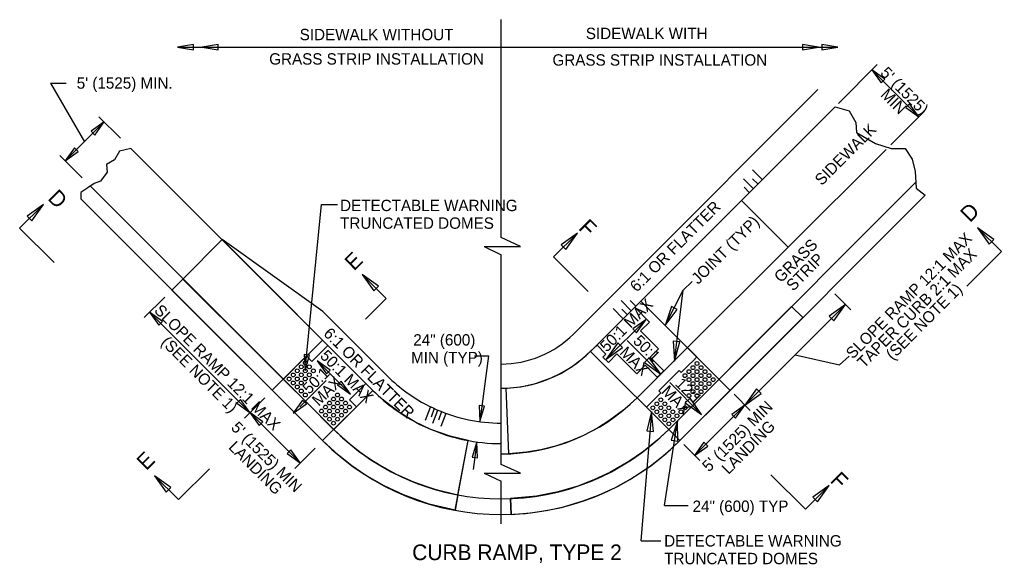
# Model space of a CAD drawing. Extents: x 1.1 to 17, y 0.2 to 10.1.
# Drawn here: x 1.22 to 8.99, y 5.56 to 9.87 of the extents above; entities that cross this region are included whole.
import ezdxf

# ---------------------------------------------------------------- set-up
doc = ezdxf.new("R2010")
doc.units = 0
for name, color, linetype in [('SD_P_Dimension Lines', 7, 'Continuous'), ('SD_P_Dimension Text', 7, 'Continuous'), ('SD_P_Prop Hidden Lines', 7, 'Continuous'), ('SD_P_Prop Object Lines', 7, 'Continuous'), ('SD_P_Shading', 7, 'Continuous'), ('SD_P_Subtitles', 7, 'Continuous'), ('SD_X_Exist Object Lines', 7, 'Continuous')]:
    doc.layers.add(name, color=color, linetype=linetype)

msp = doc.modelspace()

# ---------------------------------------------------------------- linework, layer by layer
at = {"layer": 'SD_P_Dimension Lines'}
for p, q in [((5.0271, 8.145), (5.0271, 9.87)), ((2.5921, 9.674), (2.4671, 9.653)), ((2.4671, 9.653), (7.6901, 9.653)), ((2.4671, 9.653), (2.5921, 9.632)), ((2.5921, 9.632), (2.5921, 9.674)), ((2.7871, 9.674), (2.6621, 9.653)), ((2.6633, 9.6532), (2.6621, 9.653)), ((2.6621, 9.653), (2.7871, 9.632)), ((2.6621, 9.653), (2.6633, 9.6528)), ((2.6633, 9.6528), (2.6633, 9.6532)), ((2.7871, 9.632), (2.7871, 9.674)), ((7.5371, 9.653), (7.4121, 9.674)), ((7.4121, 9.674), (7.4121, 9.632)), ((7.4121, 9.632), (7.5371, 9.653)), ((7.5371, 9.653), (7.5358, 9.6532)), ((7.5358, 9.6532), (7.5358, 9.6528)), ((7.5358, 9.6528), (7.5371, 9.653)), ((7.6901, 9.653), (7.5651, 9.674)), ((7.5651, 9.674), (7.5651, 9.632)), ((7.5651, 9.632), (7.6901, 9.653)), ((7.6961, 9.207), (8.0024, 9.5143)), ((7.9601, 9.472), (8.3318, 9.1014)), ((8.0634, 9.3986), (7.9601, 9.472)), ((7.9601, 9.472), (8.0338, 9.3689)), ((1.4601, 9.367), (1.7291, 8.903)), ((1.4601, 9.367), (1.5851, 9.367)), ((8.0338, 9.3689), (8.0634, 9.3986)), ((8.2583, 9.2044), (8.2287, 9.1746)), ((8.2287, 9.1746), (8.332, 9.1013)), ((8.332, 9.1013), (8.2583, 9.2044)), ((2.0141, 8.932), (1.8431, 9.102)), ((8.1114, 8.8803), (8.3745, 9.1434)), ((1.5781, 8.752), (1.8861, 9.06)), ((1.8861, 9.06), (1.7828, 8.9864)), ((1.8125, 8.9567), (1.8861, 9.06)), ((1.7828, 8.9864), (1.8125, 8.9567)), ((1.7121, 8.618), (1.5351, 8.794)), ((1.6516, 8.8552), (1.5781, 8.752)), ((1.5781, 8.752), (1.6813, 8.8255)), ((1.6813, 8.8255), (1.6516, 8.8552)), ((1.2171, 8.22), (1.4051, 8.408)), ((1.4051, 8.408), (1.276, 8.3161)), ((1.3131, 8.2789), (1.4051, 8.408)), ((3.4817, 7.1513), (3.6061, 8.406)), ((3.6061, 8.406), (3.7321, 8.406)), ((1.276, 8.3161), (1.3131, 8.2789)), ((1.4901, 7.947), (1.2171, 8.22)), ((5.4421, 7.993), (5.6301, 8.181)), ((5.6301, 8.181), (5.501, 8.0891)), ((5.5381, 8.0519), (5.6301, 8.181)), ((8.9851, 8.034), (8.7971, 8.222)), ((8.9261, 8.1301), (8.7971, 8.222)), ((8.7971, 8.222), (8.889, 8.0929)), ((5.1791, 8.076), (5.0271, 8.145)), ((5.501, 8.0891), (5.5381, 8.0519)), ((8.889, 8.0929), (8.9261, 8.1301)), ((4.8931, 8.076), (5.0271, 8.01)), ((4.8931, 8.076), (5.1791, 8.076)), ((5.0271, 6.351), (5.0271, 8.01)), ((8.7121, 7.761), (8.9851, 8.034)), ((5.7151, 7.72), (5.4421, 7.993)), ((4.1161, 7.663), (3.9281, 7.852)), ((4.0569, 7.7597), (3.9281, 7.852)), ((3.9281, 7.852), (4.0196, 7.7227)), ((6.4686, 7.7286), (6.5376, 7.7979)), ((4.0196, 7.7227), (4.0569, 7.7597)), ((6.325, 7.4497), (6.4686, 7.7286)), ((6.3982, 7.1684), (6.4686, 7.7286)), ((7.7945, 7.5736), (7.6681, 7.7)), ((2.2029, 7.5141), (2.3649, 7.6751)), ((3.9531, 7.5), (4.1161, 7.663)), ((6.956, 6.82), (7.752, 7.616)), ((7.752, 7.616), (7.6233, 7.5237)), ((7.6605, 7.4867), (7.752, 7.616)), ((3.0391, 6.761), (2.2445, 7.5555)), ((2.3478, 7.482), (2.2445, 7.5555)), ((2.2445, 7.5555), (2.3181, 7.4523)), ((6.3744, 7.6002), (6.3251, 7.4497)), ((6.3251, 7.4497), (6.4209, 7.5759)), ((6.4209, 7.5759), (6.3744, 7.6002)), ((2.3181, 7.4523), (2.3478, 7.482)), ((6.1719, 7.4956), (5.8593, 7.183)), ((6.1718, 7.4957), (6.0686, 7.4222)), ((6.0983, 7.3925), (6.1718, 7.4957)), ((7.6233, 7.5237), (7.6605, 7.4867)), ((6.0686, 7.4222), (6.0983, 7.3925)), ((5.9508, 7.3125), (5.8593, 7.1831)), ((5.988, 7.2755), (5.9508, 7.3125)), ((6.29, 7.065), (6.0232, 7.3318)), ((6.3886, 7.3266), (6.3983, 7.1684)), ((6.4409, 7.3211), (6.3886, 7.3266)), ((6.3983, 7.1684), (6.4409, 7.3211)), ((5.8593, 7.1831), (5.988, 7.2755)), ((3.4684, 7.2205), (3.4761, 7.094)), ((3.5102, 7.2161), (3.4684, 7.2205)), ((3.4761, 7.094), (3.5102, 7.2161)), ((3.8355, 6.9058), (3.5721, 7.1692)), ((3.6754, 7.0956), (3.5721, 7.1692)), ((3.5721, 7.1692), (3.6457, 7.0659)), ((4.8151, 7.209), (4.9281, 7.209)), ((4.9281, 7.209), (4.8581, 6.689)), ((6.198, 7.1939), (6.1608, 7.1568)), ((6.1608, 7.1568), (6.2899, 7.0648)), ((6.2899, 7.0648), (6.198, 7.1939)), ((7.354, 7.218), (7.7054, 7.1384)), ((7.7054, 7.1384), (7.7797, 7.2059)), ((3.6457, 7.0659), (3.6754, 7.0956)), ((3.4331, 6.806), (3.6438, 7.0155)), ((3.762, 7.009), (3.7323, 6.9793)), ((3.8355, 6.9058), (3.762, 7.009)), ((6.6135, 6.7452), (6.3606, 6.9981)), ((3.7323, 6.9793), (3.8355, 6.9058)), ((7.0475, 6.9494), (6.956, 6.82)), ((7.0848, 6.9124), (7.0475, 6.9494)), ((2.9655, 6.8642), (2.9358, 6.8345)), ((3.0391, 6.761), (2.9655, 6.8642)), ((2.9951, 6.717), (3.1571, 6.878)), ((3.4563, 6.8588), (3.3824, 6.7558)), ((3.4859, 6.829), (3.4563, 6.8588)), ((6.5215, 6.8741), (6.4844, 6.837)), ((6.4844, 6.837), (6.6134, 6.745)), ((6.6134, 6.745), (6.5215, 6.8741)), ((6.9985, 6.7776), (6.8711, 6.905)), ((6.956, 6.82), (7.0848, 6.9124)), ((2.9358, 6.8345), (3.0391, 6.761)), ((3.4371, 6.363), (3.0391, 6.761)), ((3.1423, 6.6874), (3.0391, 6.761)), ((3.0391, 6.761), (3.1126, 6.6577)), ((3.3824, 6.7558), (3.4859, 6.829)), ((4.8539, 6.8157), (4.8581, 6.689)), ((4.8956, 6.8101), (4.8539, 6.8157)), ((4.8581, 6.689), (4.8956, 6.8101)), ((6.1337, 5.7468), (6.2184, 6.7623)), ((6.2179, 6.769), (6.1794, 6.6153)), ((6.2317, 6.6112), (6.2179, 6.769)), ((6.956, 6.82), (6.558, 6.422)), ((6.956, 6.82), (6.8528, 6.7465)), ((6.8825, 6.7168), (6.956, 6.82)), ((3.1126, 6.6577), (3.1423, 6.6874)), ((6.3189, 6.0263), (6.4236, 6.6922)), ((6.4229, 6.6923), (6.3727, 6.542)), ((6.4246, 6.5339), (6.4229, 6.6923)), ((6.8528, 6.7465), (6.8825, 6.7168)), ((6.1794, 6.6153), (6.2317, 6.6112)), ((4.8351, 6.528), (4.7973, 6.407)), ((4.8351, 6.528), (4.8051, 6.309)), ((4.8389, 6.4013), (4.8351, 6.528)), ((6.3727, 6.542), (6.4246, 6.5339)), ((6.6316, 6.5252), (6.558, 6.422)), ((6.6613, 6.4955), (6.6316, 6.5252)), ((3.3635, 6.4662), (3.3338, 6.4365)), ((3.4371, 6.363), (3.3635, 6.4662)), ((3.3941, 6.318), (3.5551, 6.48)), ((6.5988, 6.3804), (6.4731, 6.507)), ((6.558, 6.422), (6.6613, 6.4955)), ((3.3338, 6.4365), (3.4371, 6.363)), ((4.7973, 6.407), (4.8389, 6.4013)), ((2.7191, 6.316), (2.4731, 6.072)), ((5.1791, 6.282), (5.0271, 6.351)), ((2.4731, 6.072), (2.2851, 6.26)), ((2.4141, 6.1681), (2.2851, 6.26)), ((2.2851, 6.26), (2.377, 6.1309)), ((4.8931, 6.282), (5.0271, 6.217)), ((4.8931, 6.282), (5.1791, 6.282)), ((5.0271, 5.879), (5.0271, 6.217)), ((7.1618, 6.2683), (7.4348, 5.9953)), ((2.377, 6.1309), (2.4141, 6.1681)), ((7.4348, 5.9953), (7.6228, 6.1833)), ((7.6228, 6.1833), (7.4937, 6.0913)), ((7.5309, 6.0542), (7.6228, 6.1833)), ((7.4937, 6.0913), (7.5309, 6.0542)), ((6.3189, 6.0263), (6.5071, 6.0263)), ((6.1337, 5.7468), (6.2909, 5.7468))]:
    msp.add_line(p, q, dxfattribs=at)
at = {"layer": 'SD_P_Prop Hidden Lines'}
for p, q in [((6.1101, 7.893), (7.5331, 9.316)), ((3.6161, 7.561), (2.8191, 8.129)), ((5.5991, 7.382), (6.1101, 7.893)), ((4.1261, 7.051), (3.6161, 7.561))]:
    msp.add_line(p, q, dxfattribs=at)
for radius, start, end in [(0.8084, 269.97337, 315), (1.2759, 225, 234.3122), (1.2759, 234.3122, 246.49416), (1.2759, 246.49416, 269.97337)]:
    msp.add_arc((5.0278, 7.9534), radius, start, end, dxfattribs=at)
at = {"layer": 'SD_P_Prop Object Lines'}
for p, q in [((6.2461, 7.756), (7.6691, 9.18)), ((3.5011, 7.446), (2.0971, 8.85)), ((8.0741, 8.843), (6.5011, 7.275)), ((1.7771, 8.553), (3.3041, 7.025)), ((8.3081, 8.583), (6.7511, 7.025)), ((6.8401, 6.936), (8.3831, 8.48)), ((3.2161, 6.937), (1.7021, 8.451)), ((6.9281, 8.44), (7.2981, 8.07)), ((2.8191, 8.129), (2.5101, 7.819)), ((2.5081, 7.817), (2.4201, 7.73)), ((5.7351, 7.245), (6.2461, 7.756)), ((6.1331, 7.643), (6.8401, 6.936)), ((7.3258, 7.6007), (7.4148, 7.5117)), ((4.0111, 6.936), (3.5011, 7.446)), ((3.6131, 7.334), (3.2161, 6.937)), ((5.7351, 7.245), (6.4421, 6.539)), ((6.5011, 7.275), (6.1023, 6.8782)), ((3.3041, 7.025), (3.4601, 6.869)), ((6.7511, 7.025), (6.3531, 6.627)), ((3.6131, 6.54), (3.2161, 6.937)), ((4.0121, 6.935), (3.6131, 6.54)), ((5.0877, 6.4347), (5.0672, 6.9542)), ((6.4421, 6.539), (6.8401, 6.936)), ((3.4921, 6.8369), (3.7011, 6.628)), ((4.6622, 5.9871), (4.7649, 6.5395)), ((5.1067, 5.955), (5.1017, 6.0799))]:
    msp.add_line(p, q, dxfattribs=at)
for points in [[(7.6691, 9.18), (7.7801, 9.148), (7.8331, 9.057), (7.8391, 8.977), (7.9901, 8.891), (8.1131, 8.85), (8.2231, 8.85), (8.2791, 8.766), (8.3021, 8.669), (8.3111, 8.536), (8.3831, 8.48)], [(2.0971, 8.85), (2.0071, 8.828), (1.9681, 8.76), (1.9031, 8.724), (1.9091, 8.662), (1.8581, 8.592), (1.8061, 8.574), (1.7561, 8.538), (1.7021, 8.502), (1.7021, 8.451)]]:
    msp.add_lwpolyline(points, dxfattribs=at)
for radius, start, end in [(1, 269.97337, 315), (1.4381, 225, 234.3122), (1.5199, 269.97306, 314.98379), (1.4381, 234.3122, 246.49416), (1.875, 225, 315), (1.4381, 246.49416, 269.97337), (2, 225, 315)]:
    msp.add_arc((5.0278, 7.9534), radius, start, end, dxfattribs=at)
at = {"layer": 'SD_P_Shading'}
for p, q in [((6.9281, 8.44), (7.2981, 8.07)), ((2.8191, 8.129), (2.5101, 7.819)), ((4.0121, 6.935), (2.8191, 8.129)), ((7.2981, 8.07), (6.5011, 7.275)), ((2.4201, 7.73), (2.5081, 7.817)), ((2.5081, 7.817), (3.7021, 6.628)), ((3.6131, 6.539), (2.4201, 7.73)), ((7.3258, 7.6007), (6.3541, 6.628)), ((7.4148, 7.5117), (7.3258, 7.6007)), ((6.4421, 6.539), (7.4148, 7.5117)), ((6.5011, 7.275), (6.5751, 7.201)), ((5.0877, 6.4347), (5.0672, 6.9542)), ((6.1774, 6.8033), (6.1022, 6.8784)), ((4.6851, 6.11), (4.7649, 6.5395)), ((5.1017, 6.0799), (5.1067, 5.955))]:
    msp.add_line(p, q, dxfattribs=at)
for points in [[(5.7351, 7.246), (5.7857, 7.2941), (5.8564, 7.2235), (5.8324, 7.1997), (5.8753, 7.1569), (5.9431, 7.2244), (6.0995, 7.0683), (6.1673, 7.1358), (6.2641, 7.0391), (6.2724, 7.0475), (6.3149, 7.0897), (6.3149, 7.0897), (6.2052, 7.1992), (6.2723, 7.2659), (6.1308, 7.4072), (6.2011, 7.4772), (6.2011, 7.4772), (6.0841, 7.5941), (6.0842, 7.5951), (6.4461, 7.956), (6.4461, 7.956), (6.9281, 8.44)], [(2.5101, 7.819), (3.3041, 7.025), (3.4871, 7.209), (3.5296, 7.164), (3.6562, 7.2914), (3.6985, 7.2488), (3.9571, 6.9905), (3.8283, 6.8624), (3.8821, 6.807), (3.7021, 6.628)], [(5.0672, 6.9542), (5.183, 6.9655), (5.2978, 6.9905), (5.4221, 7.0344), (5.4937, 7.0686), (5.5822, 7.1211), (5.6681, 7.1853), (5.7351, 7.246)], [(6.5751, 7.201), (6.5501, 7.174), (6.5081, 7.132), (6.4526, 7.0773), (6.4359, 7.0938), (6.2743, 6.933), (6.291, 6.9163), (6.1774, 6.8033)], [(4.7649, 6.5395), (4.6231, 6.5734), (4.471, 6.6275), (4.3447, 6.6879), (4.2234, 6.7613), (4.0847, 6.8677), (4.0121, 6.935)], [(6.1022, 6.8784), (5.9972, 6.7828), (5.8791, 6.6943), (5.7898, 6.6383), (5.679, 6.5801), (5.5739, 6.535), (5.4582, 6.4957), (5.3417, 6.4663), (5.2269, 6.4466), (5.0877, 6.4347)], [(3.7021, 6.628), (3.7733, 6.5599), (3.8995, 6.4558), (4.0431, 6.3578), (4.1953, 6.2734), (4.3689, 6.198), (4.5283, 6.1461), (4.6183, 6.1237), (4.6851, 6.11), (4.6622, 5.9871), (4.4569, 6.0366), (4.2543, 6.109), (4.102, 6.1806), (3.9497, 6.2688), (3.8456, 6.3402), (3.7406, 6.4226), (3.6131, 6.539)], [(3.7021, 6.628), (3.7542, 6.5781), (3.8381, 6.5064), (3.9088, 6.4495), (3.9835, 6.3961), (4.0764, 6.3393), (4.1916, 6.2752), (4.3326, 6.212), (4.4916, 6.1567), (4.6851, 6.11)], [(6.3541, 6.628), (6.2601, 6.5403), (6.1523, 6.453), (6.0365, 6.3728), (5.8879, 6.2873), (5.7612, 6.2278), (5.6337, 6.179), (5.477, 6.133), (5.308, 6.0995), (5.1017, 6.0799)], [(5.1067, 5.955), (5.2589, 5.9668), (5.3833, 5.9853), (5.5123, 6.013), (5.6764, 6.0615), (5.7984, 6.1078), (5.9308, 6.1689), (6.0587, 6.2396), (6.2088, 6.3393), (6.3326, 6.4376), (6.4421, 6.539)]]:
    msp.add_lwpolyline(points, dxfattribs=at)
at = {"layer": 'SD_X_Exist Object Lines'}
for p, q in [((7.0951, 8.602), (7.0151, 8.682)), ((7.0241, 8.532), (6.9451, 8.611)), ((7.0601, 8.567), (7.0151, 8.611)), ((6.9931, 8.5), (6.9491, 8.544)), ((6.0571, 7.567), (5.9771, 7.647)), ((6.0921, 7.602), (6.0481, 7.647)), ((5.9931, 7.503), (5.9141, 7.583)), ((6.0251, 7.536), (5.9811, 7.58)), ((4.4651, 6.801), (4.4261, 6.699)), ((4.4981, 6.792), (4.4721, 6.723)), ((4.5241, 6.777), (4.4851, 6.675)), ((4.5561, 6.77), (4.5301, 6.701)), ((4.5881, 6.754), (4.5491, 6.651))]:
    msp.add_line(p, q, dxfattribs=at)
for centre in [(3.4774, 7.1542), (6.5768, 7.1484), (3.382, 7.0586), (3.4138, 7.0905), (3.4456, 7.1223), (3.4457, 7.0587), (3.4775, 7.0905), (3.5093, 7.1224), (3.5093, 7.0587), (3.5411, 7.0906), (6.5132, 7.0847), (6.545, 7.1166), (6.5768, 7.0848), (6.6086, 7.1166), (6.6405, 7.0848), (3.3503, 7.0268), (3.3821, 6.995), (3.4139, 7.0268), (3.4457, 6.995), (3.4775, 7.0269), (6.4814, 7.0529), (6.5132, 7.0211), (6.545, 7.0529), (6.5451, 6.9893), (6.5769, 7.0211), (6.6087, 7.053), (6.6087, 6.9894), (6.6405, 7.0212), (6.6723, 7.053), (6.6724, 6.9894), (6.7042, 7.0212), (3.4139, 6.9632), (3.4458, 6.9314), (3.4776, 6.8996), (3.7322, 6.8998), (6.5451, 6.9257), (6.5769, 6.9575), (6.6088, 6.9257), (6.6406, 6.9576), (3.6686, 6.8361), (3.7004, 6.8679), (3.7322, 6.8361), (3.764, 6.868), (3.7959, 6.8362), (6.2588, 6.83), (6.2906, 6.8618), (6.3225, 6.8301), (6.5133, 6.8938), (6.577, 6.8939), (3.605, 6.7724), (3.6368, 6.8043), (3.6686, 6.7725), (3.7004, 6.8043), (3.7323, 6.7725), (3.7641, 6.8043), (3.7959, 6.7726), (3.8277, 6.8044), (6.227, 6.7982), (6.2589, 6.7664), (6.2907, 6.7982), (6.3225, 6.7664), (6.3543, 6.7983), (6.3861, 6.7665), (6.4498, 6.7665), (6.4816, 6.7983), (3.6368, 6.7406), (3.6687, 6.7088), (3.7005, 6.7407), (3.7005, 6.677), (3.7323, 6.7089), (3.7641, 6.7407), (6.2907, 6.7346), (6.3226, 6.7028), (6.3543, 6.7346), (6.3544, 6.671), (6.3862, 6.7028), (6.418, 6.7347)]:
    msp.add_circle(centre, 0.0151, dxfattribs=at)

# ---------------------------------------------------------------- texts
at = {"layer": 'SD_P_Dimension Text'}
for s, p in [('SIDEWALK WITHOUT', (3.4331, 9.707)), ('SIDEWALK WITH', (5.6972, 9.7159)), ('GRASS STRIP INSTALLATION', (3.1919, 9.5141)), ('GRASS STRIP INSTALLATION', (5.4331, 9.5059)), ("5' (1525) MIN.", (1.669, 9.3234)), ('DETECTABLE WARNING', (3.7529, 8.3547)), ('TRUNCATED DOMES', (3.7529, 8.2149)), ('24" (600)', (4.332, 7.291)), ('MIN (TYP)', (4.314, 7.1511)), ('24" (600) TYP', (6.5419, 5.9744)), ('DETECTABLE WARNING', (6.317, 5.7007)), ('TRUNCATED DOMES', (6.317, 5.5608))]:
    msp.add_text(s, height=0.09, dxfattribs=at).set_placement(p)
for s, height, rotation, p in [("5' (1525)", 0.09, 315, (8.0211, 9.4418)), ('MIN', 0.09, 315, (8.0233, 9.2697)), ('SIDEWALK', 0.09, 45, (7.5633, 8.5518)), ('D', 0.124, 315, (1.4331, 8.4501)), ('6:1 OR FLATTER', 0.09, 45, (6.1001, 7.709)), ('D', 0.124, 45, (8.7362, 8.2598)), ('F', 0.124, 315, (5.6332, 8.2149)), ('JOINT (TYP)', 0.09, 45, (6.5862, 7.7704)), ('SLOPE RAMP 12:1 MAX', 0.089998, 45, (7.8095, 7.1794)), ('GRASS', 0.09, 45, (7.241, 7.7826)), ('E', 0.124, 44.94279, (3.8632, 7.877)), ('STRIP', 0.09, 45, (7.3375, 7.7165)), ('TAPER CURB 2:1 MAX', 0.089998, 45, (7.899, 7.1063)), ('(SEE NOTE 1)', 0.089998, 45, (8.1254, 7.1702)), ('50:1 MAX', 0.09, 45, (5.8628, 7.2341)), ('SLOPE RAMP 12:1 MAX', 0.089998, 315, (2.2755, 7.5623)), ('6:1 OR FLATTER', 0.09, 315, (3.6154, 7.3787)), ('(SEE NOTE 1)', 0.089998, 315, (2.3299, 7.31)), ('50:1', 0.09, 315, (6.0647, 7.3196)), ('50:1 MAX', 0.09, 315, (3.5878, 7.2026)), ('MAX', 0.09, 315, (5.958, 7.2285)), ('50:1', 0.09, 43.78666, (3.508, 6.9006)), ('MAX', 0.09, 43.78666, (3.5831, 6.8064)), ('12:1', 0.09, 315, (6.3973, 6.9818)), ('MAX', 0.09, 315, (6.2885, 6.9209)), ("5' (1525) MIN", 0.09, 45, (6.6715, 6.286)), ("5' (1525) MIN", 0.09, 315, (2.8838, 6.6347)), ('LANDING', 0.09, 45, (6.825, 6.2658)), ('LANDING', 0.09, 315, (2.8636, 6.4812)), ('E', 0.124, 45, (2.2182, 6.2969)), ('F', 0.124, 315, (7.6236, 6.2162))]:
    msp.add_text(s, height=height, rotation=rotation, dxfattribs=at).set_placement(p)
at = {"layer": 'SD_P_Subtitles'}
msp.add_text('CURB RAMP, TYPE 2', height=0.124002, dxfattribs=at).set_placement((4.3232, 5.5931))

doc.saveas('drawing.dxf')
